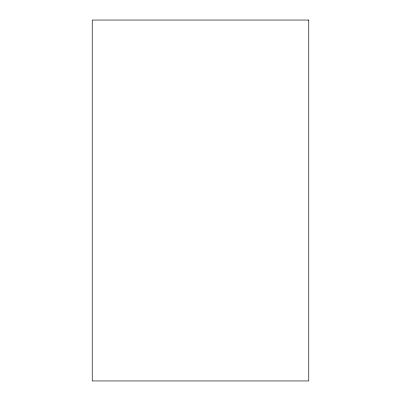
<?xml version="1.0" encoding="UTF-8"?>
<svg xmlns="http://www.w3.org/2000/svg" width="401" height="401" viewBox="0 0 401 401"><rect width="100%" height="100%" fill="white"/><g stroke="black" fill="none" stroke-linecap="round" stroke-linejoin="round"><path stroke-width="0.6" d="M308.77 20.05L92.23 20.05L92.23 380.95L308.77 380.95L308.77 20.05"/></g></svg>
